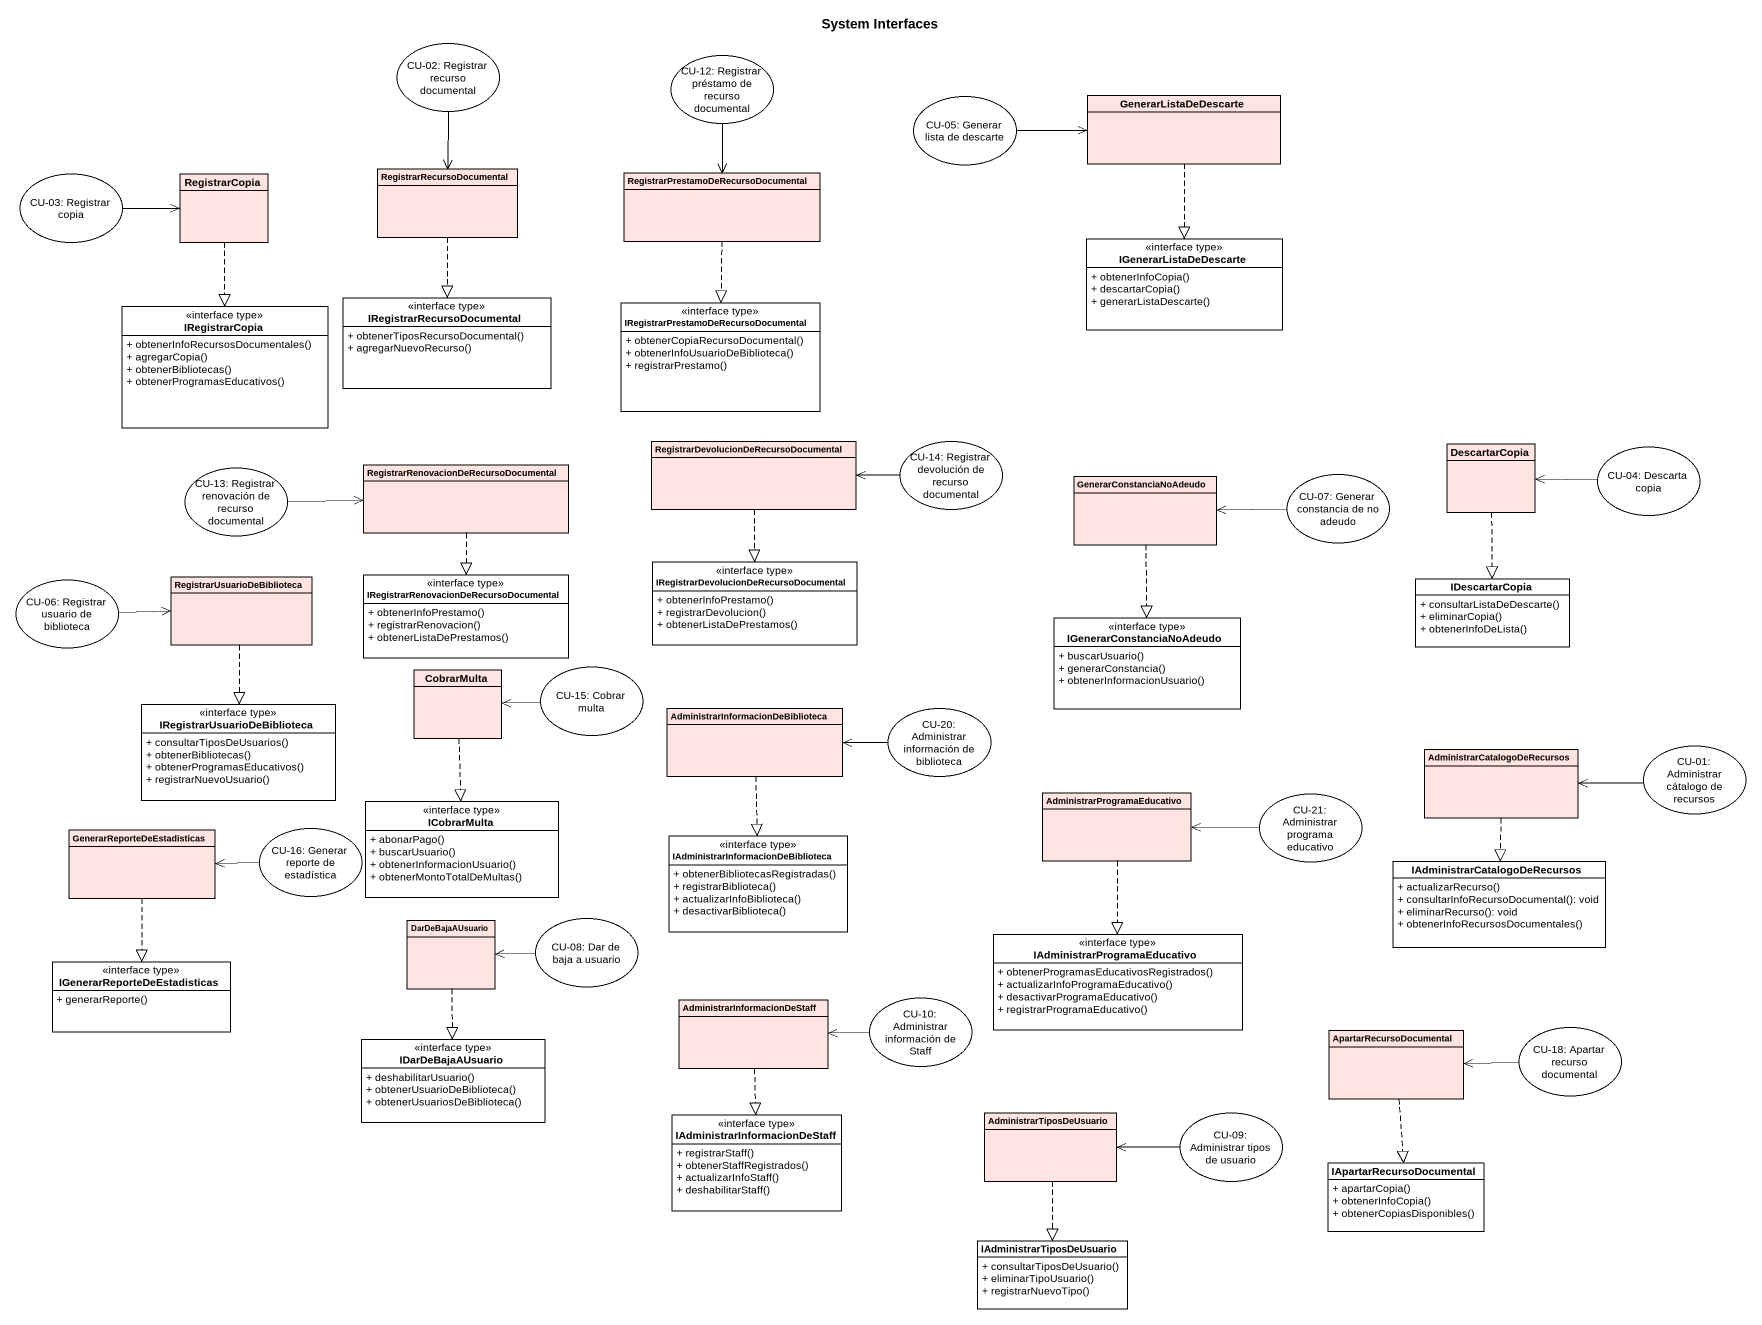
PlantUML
@startuml
title System Interfaces
allowmixing
hide circle
hide empty members
skinparam classAttributeIconSize 0
usecase "CU-02: Registrar recurso documental" as CU_02_Registrar_recurso
usecase "CU-12: Registrar préstamo de recurso documental" as CU_12_Registrar_préstamo_de
usecase "CU-05: Generar lista de descarte" as CU_05_Generar_lista_de
class GenerarListaDeDescarte #FFE4E1
usecase "CU-03: Registrar copia" as CU_03_Registrar_copia
class RegistrarCopia #FFE4E1
class RegistrarRecursoDocumental #FFE4E1
class "RegistrarPrestamoDeRecursoDocumental" as RegistrarPrestamoDeRecursoDo #FFE4E1
class IGenerarListaDeDescarte <<interface type>> {
  + obtenerInfoCopia()
  + descartarCopia()
  + generarListaDescarte()
}
class IRegistrarCopia <<interface type>> {
  + obtenerInfoRecursosDocumentales()
  + agregarCopia()
  + obtenerBibliotecas()
  + obtenerProgramasEducativos()
}
class IRegistrarRecursoDocumental <<interface type>> {
  + obtenerTiposRecursoDocumental()
  + agregarNuevoRecurso()
}
class "IRegistrarPrestamoDeRecursoDocumental" as IRegistrarPrestamoDeRecursoD <<interface type>> {
  + obtenerCopiaRecursoDocumental()
  + obtenerInfoUsuarioDeBiblioteca()
  + registrarPrestamo()
}
class "RegistrarDevolucionDeRecursoDocumental" as RegistrarDevolucionDeRecurso #FFE4E1
usecase "CU-14: Registrar devolución de recurso documental" as CU_14_Registrar_devolución
class DescartarCopia #FFE4E1
usecase "CU-04: Descarta copia" as CU_04_Descarta_copia
usecase "CU-13: Registrar renovación de recurso documental" as CU_13_Registrar_renovación
class "RegistrarRenovacionDeRecursoDocumental" as RegistrarRenovacionDeRecurso #FFE4E1
class GenerarConstanciaNoAdeudo #FFE4E1
usecase "CU-07: Generar constancia de no adeudo" as CU_07_Generar_constancia_de
usecase "CU-06: Registrar usuario de biblioteca" as CU_06_Registrar_usuario_de
class RegistrarUsuarioDeBiblioteca #FFE4E1
class "IRegistrarRenovacionDeRecursoDocumental" as IRegistrarRenovacionDeRecurs <<interface type>> {
  + obtenerInfoPrestamo()
  + registrarRenovacion()
  + obtenerListaDePrestamos()
}
class "IRegistrarDevolucionDeRecursoDocumental" as IRegistrarDevolucionDeRecurs <<interface type>> {
  + obtenerInfoPrestamo()
  + registrarDevolucion()
  + obtenerListaDePrestamos()
}
class IDescartarCopia {
  + consultarListaDeDescarte()
  + eliminarCopia()
  + obtenerInfoDeLista()
}
class IGenerarConstanciaNoAdeudo <<interface type>> {
  + buscarUsuario()
  + generarConstancia()
  + obtenerInformacionUsuario()
}
class CobrarMulta #FFE4E1
usecase "CU-15: Cobrar multa" as CU_15_Cobrar_multa
class "IRegistrarUsuarioDeBiblioteca" as IRegistrarUsuarioDeBibliotec <<interface type>> {
  + consultarTiposDeUsuarios()
  + obtenerBibliotecas()
  + obtenerProgramasEducativos()
  + registrarNuevoUsuario()
}
class "AdministrarInformacionDeBiblioteca" as AdministrarInformacionDeBibl #FFE4E1
usecase "CU-20: Administrar información de biblioteca" as CU_20_Administrar
class "AdministrarCatalogoDeRecursos" as AdministrarCatalogoDeRecurso #FFE4E1
usecase "CU-01: Administrar cátalogo de recursos" as CU_01_Administrar_cátalogo
class ICobrarMulta <<interface type>> {
  + abonarPago()
  + buscarUsuario()
  + obtenerInformacionUsuario()
  + obtenerMontoTotalDeMultas()
}
class AdministrarProgramaEducativo #FFE4E1
usecase "CU-21: Administrar programa educativo" as CU_21_Administrar_programa
class GenerarReporteDeEstadisticas #FFE4E1
usecase "CU-16: Generar reporte de estadística" as CU_16_Generar_reporte_de
class "IAdministrarInformacionDeBiblioteca" as IAdministrarInformacionDeBib <<interface type>> {
  + obtenerBibliotecasRegistradas()
  + registrarBiblioteca()
  + actualizarInfoBiblioteca()
  + desactivarBiblioteca()
}
class "IAdministrarCatalogoDeRecursos" as IAdministrarCatalogoDeRecurs {
  + actualizarRecurso()
  + consultarInfoRecursoDocumental(): void
  + eliminarRecurso(): void
  + obtenerInfoRecursosDocumentales()
}
class DarDeBajaAUsuario #FFE4E1
usecase "CU-08: Dar de baja a usuario" as CU_08_Dar_de_baja_a_usuario
class "IAdministrarProgramaEducativo" as IAdministrarProgramaEducativ <<interface type>> {
  + obtenerProgramasEducativosRegistrados()
  + actualizarInfoProgramaEducativo()
  + desactivarProgramaEducativo()
  + registrarProgramaEducativo()
}
class "IGenerarReporteDeEstadisticas" as IGenerarReporteDeEstadistica <<interface type>> {
  + generarReporte()
}
class "AdministrarInformacionDeStaff" as AdministrarInformacionDeStaf #FFE4E1
usecase "CU-10: Administrar información de Staff" as CU_10_Administrar
class ApartarRecursoDocumental #FFE4E1
usecase "CU-18: Apartar recurso documental" as CU_18_Apartar_recurso
class IDarDeBajaAUsuario <<interface type>> {
  + deshabilitarUsuario()
  + obtenerUsuarioDeBiblioteca()
  + obtenerUsuariosDeBiblioteca()
}
class "IAdministrarInformacionDeStaff" as IAdministrarInformacionDeSta <<interface type>> {
  + registrarStaff()
  + obtenerStaffRegistrados()
  + actualizarInfoStaff()
  + deshabilitarStaff()
}
class AdministrarTiposDeUsuario #FFE4E1
usecase "CU-09: Administrar tipos de usuario" as CU_09_Administrar_tipos_de
class IApartarRecursoDocumental {
  + apartarCopia()
  + obtenerInfoCopia()
  + obtenerCopiasDisponibles()
}
class IAdministrarTiposDeUsuario {
  + consultarTiposDeUsuario()
  + eliminarTipoUsuario()
  + registrarNuevoTipo()
}
CU_02_Registrar_recurso --> RegistrarRecursoDocumental
CU_12_Registrar_préstamo_de --> RegistrarPrestamoDeRecursoDo
CU_05_Generar_lista_de -right-> GenerarListaDeDescarte
GenerarListaDeDescarte ..|> IGenerarListaDeDescarte
CU_03_Registrar_copia -right-> RegistrarCopia
RegistrarCopia ..|> IRegistrarCopia
RegistrarRecursoDocumental ..|> IRegistrarRecursoDocumental
RegistrarPrestamoDeRecursoDo ..|> IRegistrarPrestamoDeRecursoD
RegistrarDevolucionDeRecurso ..|> IRegistrarDevolucionDeRecurs
CU_14_Registrar_devolución -left-> RegistrarDevolucionDeRecurso
DescartarCopia ..|> IDescartarCopia
CU_04_Descarta_copia -left-> DescartarCopia
CU_13_Registrar_renovación -right-> RegistrarRenovacionDeRecurso
RegistrarRenovacionDeRecurso ..|> IRegistrarRenovacionDeRecurs
GenerarConstanciaNoAdeudo ..|> IGenerarConstanciaNoAdeudo
CU_07_Generar_constancia_de -left-> GenerarConstanciaNoAdeudo
CU_06_Registrar_usuario_de -right-> RegistrarUsuarioDeBiblioteca
RegistrarUsuarioDeBiblioteca ..|> IRegistrarUsuarioDeBibliotec
CobrarMulta ..|> ICobrarMulta
CU_15_Cobrar_multa -left-> CobrarMulta
AdministrarInformacionDeBibl ..|> IAdministrarInformacionDeBib
CU_20_Administrar -left-> AdministrarInformacionDeBibl
AdministrarCatalogoDeRecurso ..|> IAdministrarCatalogoDeRecurs
CU_01_Administrar_cátalogo -left-> AdministrarCatalogoDeRecurso
AdministrarProgramaEducativo ..|> IAdministrarProgramaEducativ
CU_21_Administrar_programa -left-> AdministrarProgramaEducativo
GenerarReporteDeEstadisticas ..|> IGenerarReporteDeEstadistica
CU_16_Generar_reporte_de -left-> GenerarReporteDeEstadisticas
DarDeBajaAUsuario ..|> IDarDeBajaAUsuario
CU_08_Dar_de_baja_a_usuario -left-> DarDeBajaAUsuario
AdministrarInformacionDeStaf ..|> IAdministrarInformacionDeSta
CU_10_Administrar -left-> AdministrarInformacionDeStaf
ApartarRecursoDocumental ..|> IApartarRecursoDocumental
CU_18_Apartar_recurso -left-> ApartarRecursoDocumental
AdministrarTiposDeUsuario ..|> IAdministrarTiposDeUsuario
CU_09_Administrar_tipos_de -left-> AdministrarTiposDeUsuario
@enduml
